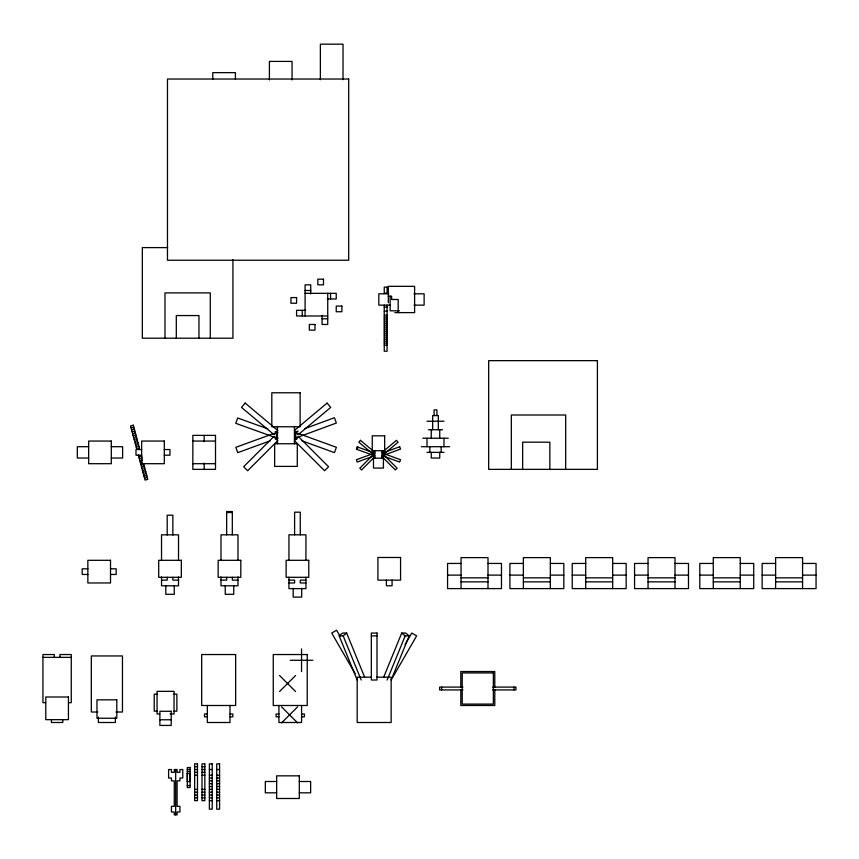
<?xml version="1.0" encoding="UTF-8"?>
<svg xmlns="http://www.w3.org/2000/svg" width="859" height="859" viewBox="0 0 859 859"><rect width="100%" height="100%" fill="white"/><g stroke="black" fill="none" stroke-linecap="round" stroke-linejoin="round"><path stroke-width="1.29" d="M275.836 437.746L277.758 432.421L275.245 431.519M357.151 449.493L357.988 447.163M383.683 677.182L401.711 633.051L405.706 633.051L409.174 635.885L391.156 680.017L416.636 635.885L411.74 633.051L405.029 644.669M387.151 680.017L405.169 635.885L409.174 635.885M382.169 456.784L383.93 455.023M279.562 691.527L295.582 675.507M281.559 722.891L297.579 706.871M383.114 454.765L398.05 442.235L396.461 440.334L382.169 452.317L383.769 454.218M357.183 680.017L339.165 635.885L342.634 633.051L346.639 633.051L364.656 677.182M339.165 635.885L343.171 635.885L346.639 633.051M298.202 431.046L294.454 432.421L296.419 437.736L336.363 423.036L334.409 417.721L304.451 428.748M270.252 440.817L237.75 452.639L235.817 447.324L275.814 432.764L277.758 438.079L275.256 438.992M131.062 427.868L133.8 427.138M131.588 429.801L134.315 429.071M132.103 431.733L134.842 431.003M132.619 433.666L135.357 432.936M133.134 435.61L135.872 434.869M133.66 437.542L136.388 436.802M134.176 439.475L136.914 438.745M134.691 441.408L137.429 440.678M135.207 443.341L137.945 442.61M135.733 445.273L138.46 444.543M136.248 447.206L138.986 446.476M138.836 456.881L141.574 456.14L142.089 458.083L139.362 458.813M139.877 460.746L142.615 460.016M140.393 462.679L142.218 462.196M140.908 464.612L143.646 463.881L147.791 479.354L145.053 480.084L138.32 454.948M141.434 466.544L144.162 465.814M141.95 468.477L144.688 467.747M142.465 470.41L145.203 469.68M142.981 472.353L145.719 471.612M143.507 474.286L146.234 473.545M144.022 476.219L146.76 475.489M144.537 478.152L147.276 477.421M167.645 247.607L142.336 247.607L142.336 338.21L232.939 338.21L232.939 259.601M305.085 290.492L310.743 290.492M305.085 293.327L336.234 293.327L336.234 298.986L327.172 298.986M388.88 293.81L378.819 293.81L378.819 305.138L390.136 305.138M414.049 293.81L424.121 293.81L424.121 305.138L414.049 305.138M388.332 296.194L391.607 296.194L391.607 299.48L398.179 299.48L398.179 312.612M384.252 307.146L387.087 307.146M305.654 310.314L296.591 310.314L296.591 315.983L327.73 315.983M399.467 310.808L390.136 310.808L390.136 296.151M384.252 311.151L387.087 311.151M394.893 312.612L414.607 312.612L414.607 286.337L388.332 286.337L388.332 302.765M384.252 315.156L387.087 315.156M384.252 317.154L387.087 317.154M322.071 318.807L327.73 318.807M384.252 319.151L387.087 319.151M384.252 321.159L387.087 321.159M384.252 323.156L387.087 323.156M384.252 325.164L387.087 325.164M384.252 327.161L387.087 327.161M384.252 329.169L387.087 329.169M384.252 331.166L387.087 331.166M384.252 333.174L387.087 333.174M384.252 335.171L387.087 335.171M384.252 337.179L387.087 337.179M384.252 339.176L387.087 339.176M384.252 341.184L387.087 341.184M384.252 343.181L387.087 343.181M384.252 345.2L387.087 345.2M427.009 421.232L443.996 421.232M428.416 429.725L442.578 429.725M422.757 438.219L448.237 438.219M192.845 441.054L215.502 441.054M88.649 446.712L77.321 446.712L77.321 458.04L88.649 458.04M111.305 446.712L122.622 446.712L122.622 458.04L111.305 458.04M421.339 446.712L449.654 446.712M141.649 449.547L135.99 449.547L135.99 455.206L141.649 455.206M164.305 449.547L169.964 449.547L169.964 455.206L164.305 455.206M427.009 452.371L443.996 452.371M192.845 463.699L215.502 463.699M226.658 512.522L232.317 512.522M461.047 563.45L447.571 563.45L447.571 588.598L501.473 588.598L501.473 563.45L487.998 563.45M523.378 563.45L509.902 563.45L509.902 588.598L563.815 588.598L563.815 563.45L550.34 563.45M585.709 563.45L572.234 563.45L572.234 588.598L626.147 588.598L626.147 563.45L612.671 563.45M648.051 563.45L634.565 563.45L634.565 588.598L688.478 588.598L688.478 563.45L675.002 563.45M713.281 563.45L699.806 563.45L699.806 588.598L753.719 588.598L753.719 563.45L740.243 563.45M775.613 563.45L762.137 563.45L762.137 588.598L816.05 588.598L816.05 563.45L802.574 563.45M87.854 568.808L82.196 568.808L82.196 574.467L87.854 574.467M110.51 568.808L116.169 568.808L116.169 574.467L110.51 574.467M447.571 575.122L461.047 575.122M487.998 575.122L501.473 575.122M509.902 575.122L523.378 575.122M550.34 575.122L563.815 575.122M572.234 575.122L585.709 575.122M612.671 575.122L626.147 575.122M634.565 575.122L648.051 575.122M675.002 575.122L688.478 575.122M699.806 575.122L713.281 575.122M740.243 575.122L753.719 575.122M762.137 575.122L775.613 575.122M802.574 575.122L816.05 575.122M461.047 577.839L487.998 577.839M523.378 577.839L550.34 577.839M585.709 577.839L612.671 577.839M648.051 577.839L675.002 577.839M713.281 577.839L740.243 577.839M775.613 577.839L802.574 577.839M161.535 580.126L167.194 580.126L167.194 577.302M178.522 580.126L172.852 580.126L172.852 577.302M220.988 580.126L226.658 580.126L226.658 577.302M237.975 580.126L232.317 580.126L232.317 577.302M288.946 580.126L294.605 580.126L294.605 582.96L288.946 582.96M305.933 580.126L300.274 580.126L300.274 582.96L305.933 582.96M461.047 581.854L487.998 581.854M523.378 581.854L550.34 581.854M585.709 581.854L612.671 581.854M648.051 581.854L675.002 581.854M713.281 581.854L740.243 581.854M775.613 581.854L802.574 581.854M371.335 635.885L377.004 635.885M42.95 657.371L71.265 657.371M290.224 660.27L312.88 660.27M371.56 677.182L357.183 677.182L357.183 722.494L391.156 722.494L391.156 677.182L376.779 677.182M462.98 687.093L439.615 687.093L439.615 689.927L462.98 689.927M492.626 687.093L515.98 687.093L515.98 689.927L492.626 689.927M157.057 694.179L154.223 694.179L154.223 711.166L157.057 711.166M174.044 694.179L176.879 694.179L176.879 711.166L174.044 711.166M45.527 702.673L42.95 702.673L42.95 654.537L54.278 654.537L54.278 657.049M68.688 702.673L71.265 702.673L71.265 654.537L59.937 654.537L59.937 657.049M97.797 712.014L91.312 712.014L91.312 655.954L122.461 655.954L122.461 712.014L115.965 712.014M159.667 714.001L157.057 714.001L157.057 691.345L174.044 691.345L174.044 714.001L170.125 714.001M207.341 714.001L204.506 714.001L204.506 716.825L207.341 716.825M229.997 714.001L232.821 714.001L232.821 716.825L229.997 716.825M278.917 714.001L276.093 714.001L276.093 716.825L278.917 716.825M301.573 714.001L304.408 714.001L304.408 716.825L301.573 716.825M159.892 719.767L171.209 719.767M194.649 766.69L197.484 766.69M202.015 766.69L204.85 766.69M187.294 769.524L190.118 769.524M194.649 769.524L197.484 769.524M202.015 769.524L204.85 769.524M209.381 769.524L212.205 769.524M216.736 769.524L219.571 769.524M187.294 771.522L190.118 771.522M194.649 772.348L197.484 772.348M202.015 772.348L204.85 772.348M194.649 775.183L197.484 775.183M202.015 775.183L204.85 775.183M209.381 775.183L212.205 775.183M216.736 775.183L219.571 775.183M209.381 778.018L212.205 778.018M216.736 778.018L219.571 778.018M209.381 780.842L212.205 780.842M216.736 780.842L219.571 780.842M276.652 781.497L265.334 781.497L265.334 792.825L276.652 792.825M299.308 781.497L310.636 781.497L310.636 792.825L299.308 792.825M209.381 783.676L212.205 783.676M216.736 783.676L219.571 783.676M187.294 785.534L190.118 785.534M209.381 786.511L212.205 786.511M216.736 786.511L219.571 786.511M194.649 789.335L197.484 789.335M202.015 789.335L204.85 789.335M209.381 789.335L212.205 789.335M216.736 789.335L219.571 789.335M194.649 792.17L197.484 792.17M202.015 792.17L204.85 792.17M209.381 792.17L212.205 792.17M216.736 792.17L219.571 792.17M194.649 795.005L197.484 795.005M202.015 795.005L204.85 795.005M209.381 795.005L212.205 795.005M216.736 795.005L219.571 795.005M194.649 797.839L197.484 797.839M202.015 797.839L204.85 797.839M209.381 797.839L212.205 797.839M216.736 797.839L219.571 797.839M209.381 800.663L212.205 800.663M216.736 800.663L219.571 800.663M267.74 428.813L237.696 418L235.785 423.326L277.661 438.401M296.956 438.992L294.454 438.079L296.398 432.764L336.395 447.324L334.462 452.639L301.96 440.817M401.711 633.051L405.169 635.885M383.329 454.432L397.105 468.209L395.355 469.959L381.579 456.183M279.562 675.507L295.582 691.527M281.559 706.871L297.579 722.891M339.96 636.025L336.599 630.216L331.703 633.051L355.175 673.703M343.171 635.885L361.188 680.017M802.574 588.598L802.574 557.62L775.613 557.62L775.613 588.598M740.243 588.598L740.243 557.62L713.281 557.62L713.281 588.598M675.002 588.598L675.002 557.62L648.051 557.62L648.051 588.598M612.671 588.598L612.671 557.62L585.709 557.62L585.709 588.598M565.684 469.368L565.684 415.004L511.32 415.004L511.32 469.368M550.34 588.598L550.34 557.62L523.378 557.62L523.378 588.598M549.835 469.368L549.835 442.181L522.648 442.181L522.648 469.368M513.983 687.093L513.983 689.927M494.784 687.211L494.784 671.523L460.811 671.523L460.811 687.211M494.784 689.82L494.784 705.497L460.811 705.497L460.811 689.82M487.998 588.598L487.998 557.62L461.047 557.62L461.047 588.598M443.996 438.219L443.996 446.712M441.623 687.093L441.623 689.927M441.161 446.712L441.161 452.371M439.744 429.725L439.744 438.219M439.744 452.371L439.744 458.04L431.25 458.04L431.25 452.371M438.326 429.725L438.326 415.563L432.668 415.563L432.668 429.725M436.92 415.563L436.92 409.904L434.085 409.904L434.085 415.563M431.25 429.725L431.25 438.219M429.833 446.712L429.833 452.371M427.009 438.219L427.009 446.712M392.069 580.126L392.069 585.795L386.4 585.795L386.4 580.126M387.087 305.138L387.087 351.213L384.252 351.213L384.252 305.138M382.169 450.707L382.169 458.148M374.739 450.707L374.739 458.148M343.02 79.662L343.02 44.174L320.375 44.174L320.375 79.662M330.565 293.327L330.565 298.986M327.73 293.327L327.73 324.477L322.071 324.477L322.071 315.414M310.743 293.896L310.743 284.834L305.085 284.834L305.085 315.983M305.933 560.304L305.933 534.824L288.946 534.824L288.946 560.304M305.933 577.302L305.933 588.619L288.946 588.619L288.946 577.302M302.25 310.314L302.25 315.983M301.681 588.308L301.681 597.123L293.187 597.123L293.187 588.308M301.552 648.942L301.552 671.598M301.573 705.497L301.573 722.494L278.917 722.494L278.917 705.497M300.274 534.824L300.274 512.179L294.605 512.179L294.605 534.824M294.454 426.762L294.454 443.749M292.06 79.951L292.06 61.419L269.404 61.419L269.404 79.951M277.468 426.762L277.468 443.749M237.975 560.304L237.975 534.824L220.988 534.824L220.988 560.304M237.975 576.98L237.975 585.795L220.988 585.795L220.988 576.98M235.43 79.329L235.43 72.639L212.774 72.639L212.774 79.329M233.734 585.473L233.734 594.288L225.241 594.288L225.241 585.473M232.317 534.824L232.317 511.534L226.658 511.534L226.658 534.824M229.997 705.497L229.997 722.494L207.341 722.494L207.341 705.497M210.283 338.21L210.283 292.908L164.982 292.908L164.982 338.21M204.174 435.384L204.174 441.676M204.174 463.076L204.174 469.368M198.966 338.21L198.966 315.564L176.31 315.564L176.31 338.21M178.522 560.304L178.522 534.824L161.535 534.824L161.535 560.304M178.522 576.98L178.522 585.795L161.535 585.795L161.535 576.98M175.687 769.524L175.687 814.826M174.27 585.473L174.27 594.288L165.776 594.288L165.776 585.473M172.852 535.039L172.852 515.207L167.194 515.207L167.194 535.039M115.374 717.158L115.374 722.494L98.388 722.494L98.388 717.158M62.771 719.659L62.771 722.494L51.443 722.494L51.443 719.659M187.294 773.519L187.294 781.529L190.118 781.529L190.118 773.519L187.294 773.519M357.194 446.873L356.356 449.203L373.89 455.517L374.739 453.187L357.194 446.873M383.017 453.337L382.169 455.667L399.693 462.045L400.541 459.715L383.017 453.337M245.148 403.075L241.508 407.413L274.118 434.772L277.758 430.434L245.148 403.075M360.458 440.334L358.858 442.235L373.139 454.218L374.739 452.317L360.458 440.334M273.753 436.63L243.645 466.727L247.65 470.732L277.758 440.635L273.753 436.63M298.46 436.63L294.454 440.635L324.562 470.732L328.567 466.727L298.46 436.63M372.978 455.023L359.803 468.209L361.553 469.959L374.739 456.784L372.978 455.023M327.075 403.075L294.454 430.434L298.094 434.772L330.715 407.413L327.075 403.075M399.671 446.744L382.169 453.187L383.028 455.517L400.53 449.074L399.671 446.744M373.89 453.337L356.367 459.715L357.215 462.045L374.739 455.667L373.89 453.337M133.285 425.205L130.547 425.935L136.764 449.139L139.502 448.409L133.285 425.205M348.69 79.028L167.473 79.028L167.473 260.245L348.69 260.245L348.69 79.028M323.489 279.164L317.83 279.164L317.83 284.834L323.489 284.834L323.489 279.164M387.087 287.121L384.252 287.121L384.252 293.123L387.087 293.123L387.087 287.121M296.591 297.579L290.922 297.579L290.922 303.238L296.591 303.238L296.591 297.579M341.893 306.072L336.234 306.072L336.234 311.731L341.893 311.731L341.893 306.072M314.995 324.477L309.326 324.477L309.326 330.135L314.995 330.135L314.995 324.477M597.402 360.64L488.674 360.64L488.674 469.368L597.402 469.368L597.402 360.64M300.124 392.778L271.809 392.778L271.809 426.762L300.124 426.762L300.124 392.778M215.502 435.384L192.845 435.384L192.845 469.368L215.502 469.368L215.502 435.384M384.649 435.824L372.258 435.824L372.258 450.707L384.649 450.707L384.649 435.824M111.305 441.054L88.649 441.054L88.649 463.699L111.305 463.699L111.305 441.054M164.305 441.054L141.649 441.054L141.649 463.699L164.305 463.699L164.305 441.054M297.289 443.749L274.644 443.749L274.644 466.394L297.289 466.394L297.289 443.749M383.415 458.148L373.493 458.148L373.493 468.069L383.415 468.069L383.415 458.148M400.562 557.48L377.906 557.48L377.906 580.126L400.562 580.126L400.562 557.48M110.51 560.304L87.854 560.304L87.854 582.96L110.51 582.96L110.51 560.304M181.346 560.304L158.7 560.304L158.7 577.302L181.346 577.302L181.346 560.304M240.81 560.304L218.154 560.304L218.154 577.302L240.81 577.302L240.81 560.304M308.768 560.304L286.111 560.304L286.111 577.302L308.768 577.302L308.768 560.304M377.004 633.051L371.335 633.051L371.335 680.017L377.004 680.017L377.004 633.051M235.656 654.537L201.682 654.537L201.682 705.497L235.656 705.497L235.656 654.537M307.232 654.537L273.259 654.537L273.259 705.497L307.232 705.497L307.232 654.537M493.377 672.941L462.228 672.941L462.228 704.09L493.377 704.09L493.377 672.941M68.43 697.003L45.785 697.003L45.785 719.659L68.43 719.659L68.43 697.003M116.792 699.838L96.97 699.838L96.97 718.242L116.792 718.242L116.792 699.838M171.209 711.273L159.892 711.273L159.892 725.436L171.209 725.436L171.209 711.273M197.484 763.855L194.649 763.855L194.649 800.663L197.484 800.663L197.484 763.855M204.85 763.855L202.015 763.855L202.015 800.663L204.85 800.663L204.85 763.855M212.205 763.855L209.381 763.855L209.381 809.157L212.205 809.157L212.205 763.855M219.571 763.855L216.736 763.855L216.736 809.157L219.571 809.157L219.571 763.855M190.118 767.516L187.294 767.516L187.294 787.542L190.118 787.542L190.118 767.516M171.435 769.524L168.6 769.524L168.6 778.018L171.435 778.018L171.435 780.842L174.27 780.842L174.27 806.333L171.435 806.333L171.435 811.991L174.27 811.991L174.27 814.826L177.094 814.826L177.094 811.991L179.928 811.991L179.928 806.333L177.094 806.333L177.094 780.842L179.928 780.842L179.928 778.018L182.763 778.018L182.763 769.524L179.928 769.524L179.928 772.348L177.094 772.348L177.094 769.524L174.27 769.524L174.27 772.348L171.435 772.348L171.435 769.524M299.308 775.838L276.652 775.838L276.652 798.494L299.308 798.494L299.308 775.838"/></g></svg>
